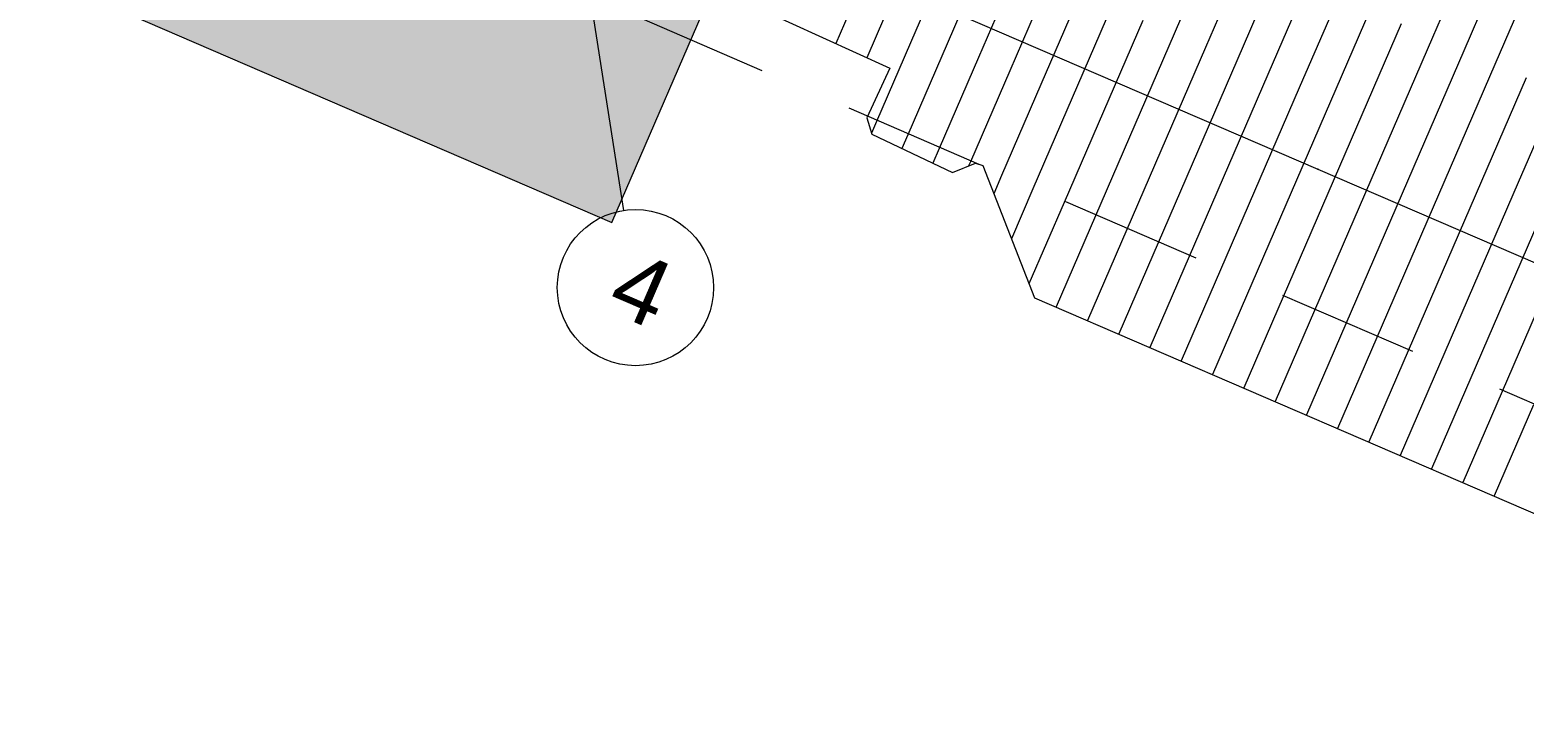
# Model space of a CAD drawing. Header units: millimetres. Extents: x 12535370 to 12575737, y 356204400 to 356234587.
# Drawn here: x 12556252 to 12559599, y 356204400 to 356205961 of the extents above; entities that cross this region are included whole.
import ezdxf
from ezdxf.enums import TextEntityAlignment as Align

# ---------------------------------------------------------------- set-up
doc = ezdxf.new("R2010")
doc.units = ezdxf.units.MM
doc.header["$MEASUREMENT"] = 0
doc.linetypes.add('Dashed Long', pattern=[529.166651, 317.499995, -211.666656])
doc.linetypes.add('Dot & Dashed', pattern=[6702.78, 3527.78, -1763.89, 0, -1411.11])
for name, color, linetype, lineweight in [('New_255 Plangrafiken_Pen_No__1', 7, 'Continuous', 13), ('New_255 Plangrafiken_Pen_No__35', 9, 'Continuous', 13), ('New_255 Plangrafiken_Pen_No__39', 8, 'Continuous', 13), ('New_290 Raster _ Achsen_Pen_No__1', 7, 'Continuous', 13), ('New_290 Raster _ Achsen_Pen_No__108', 7, 'Continuous', 13), ('New_Baulinie_Pen_No__21', 1, 'Continuous', 13)]:
    doc.layers.add(name, color=color, linetype=linetype, lineweight=lineweight)
doc.layers.add('New_290 Raster _ Achsen', color=7, linetype='Continuous')
doc.styles.add('GENERATED_STYLE_1', font='arial.ttf')

# ---------------------------------------------------------------- blocks, each defined once
blk = doc.blocks.new('*X12', base_point=(12240439.2, 356160438.4))
at = {"layer": 'New_255 Plangrafiken_Pen_No__39', "color": 8, "linetype": 'Continuous', "lineweight": 13}
for p, q in [((12558324.9, 356206163.6), (12558236.8, 356205959.7)), ((12558324.9, 356206163.6), (12558236.8, 356205959.7)), ((12558903.3, 356206155.7), (12558815.3, 356205951.8)), ((12558903.3, 356206155.7), (12558815.3, 356205951.8)), ((12559481.8, 356206147.8), (12559393.7, 356205943.8)), ((12559481.8, 356206147.8), (12559393.7, 356205943.8)), ((12558394.9, 356206133.3), (12558306.8, 356205929.4)), ((12558394.9, 356206133.3), (12558306.8, 356205929.4)), ((12558973.4, 356206125.4), (12558885.3, 356205921.5)), ((12558973.4, 356206125.4), (12558885.3, 356205921.5)), ((12559551.9, 356206117.5), (12559463.8, 356205913.6)), ((12559551.9, 356206117.5), (12559463.8, 356205913.6)), ((12558465, 356206103.1), (12558376.9, 356205899.2)), ((12558465, 356206103.1), (12558376.9, 356205899.2)), ((12559043.5, 356206095.2), (12558955.4, 356205891.2)), ((12559043.5, 356206095.2), (12558955.4, 356205891.2)), ((12559621.9, 356206087.2), (12559533.8, 356205883.3)), ((12559621.9, 356206087.2), (12559533.8, 356205883.3)), ((12558535, 356206072.8), (12558447, 356205868.9)), ((12558535, 356206072.8), (12558447, 356205868.9)), ((12559113.5, 356206064.9), (12559025.4, 356205861)), ((12559113.5, 356206064.9), (12559025.4, 356205861)), ((12558096.7, 356206020.2), (12558057.8, 356205930.3)), ((12558096.7, 356206020.2), (12558057.8, 356205930.3)), ((12558605.1, 356206042.6), (12558517, 356205838.6)), ((12558605.1, 356206042.6), (12558517, 356205838.6)), ((12558675.2, 356206012.3), (12558587.1, 356205808.4)), ((12558675.2, 356206012.3), (12558587.1, 356205808.4)), ((12559183.6, 356206034.6), (12559095.5, 356205830.7)), ((12559183.6, 356206034.6), (12559095.5, 356205830.7)), ((12558166.7, 356205990), (12558127.3, 356205898.6)), ((12558166.7, 356205990), (12558127.3, 356205898.6)), ((12558745.2, 356205982), (12558657.1, 356205778.1)), ((12558745.2, 356205982), (12558657.1, 356205778.1)), ((12559253.6, 356206004.4), (12559165.5, 356205800.5)), ((12559253.6, 356206004.4), (12559165.5, 356205800.5)), ((12558236.8, 356205959.7), (12558148.7, 356205755.8)), ((12558236.8, 356205959.7), (12558148.7, 356205755.8)), ((12558815.3, 356205951.8), (12558727.2, 356205747.9)), ((12558815.3, 356205951.8), (12558727.2, 356205747.9)), ((12559323.7, 356205974.1), (12559235.6, 356205770.2)), ((12559323.7, 356205974.1), (12559235.6, 356205770.2)), ((12559393.7, 356205943.8), (12559305.6, 356205739.9)), ((12559393.7, 356205943.8), (12559305.6, 356205739.9)), ((12558306.8, 356205929.4), (12558218.8, 356205725.5)), ((12558306.8, 356205929.4), (12558218.8, 356205725.5)), ((12558885.3, 356205921.5), (12558797.2, 356205717.6)), ((12558885.3, 356205921.5), (12558797.2, 356205717.6)), ((12559463.8, 356205913.6), (12559375.7, 356205709.7)), ((12559463.8, 356205913.6), (12559375.7, 356205709.7)), ((12558376.9, 356205899.2), (12558288.8, 356205695.3)), ((12558376.9, 356205899.2), (12558288.8, 356205695.3)), ((12558955.4, 356205891.2), (12558867.3, 356205687.3)), ((12558955.4, 356205891.2), (12558867.3, 356205687.3)), ((12559533.8, 356205883.3), (12559445.8, 356205679.4)), ((12559533.8, 356205883.3), (12559445.8, 356205679.4)), ((12558447, 356205868.9), (12558358.9, 356205665)), ((12558447, 356205868.9), (12558358.9, 356205665)), ((12559025.4, 356205861), (12558937.3, 356205657.1)), ((12559025.4, 356205861), (12558937.3, 356205657.1)), ((12559603.9, 356205853.1), (12559515.8, 356205649.1)), ((12559603.9, 356205853.1), (12559515.8, 356205649.1)), ((12558517, 356205838.6), (12558428.9, 356205634.7)), ((12558517, 356205838.6), (12558428.9, 356205634.7)), ((12559095.5, 356205830.7), (12559007.4, 356205626.8)), ((12559095.5, 356205830.7), (12559007.4, 356205626.8)), ((12559673.9, 356205822.8), (12559585.9, 356205618.9)), ((12559673.9, 356205822.8), (12559585.9, 356205618.9)), ((12558587.1, 356205808.4), (12558499, 356205604.5)), ((12558587.1, 356205808.4), (12558499, 356205604.5)), ((12558657.1, 356205778.1), (12558569, 356205574.2)), ((12558657.1, 356205778.1), (12558569, 356205574.2)), ((12559165.5, 356205800.5), (12559077.4, 356205596.5)), ((12559165.5, 356205800.5), (12559077.4, 356205596.5)), ((12558148.7, 356205755.8), (12558137.2, 356205729.2)), ((12558148.7, 356205755.8), (12558137.2, 356205729.2)), ((12558727.2, 356205747.9), (12558639.1, 356205543.9)), ((12558727.2, 356205747.9), (12558639.1, 356205543.9)), ((12559235.6, 356205770.2), (12559147.5, 356205566.3)), ((12559235.6, 356205770.2), (12559147.5, 356205566.3)), ((12558218.8, 356205725.5), (12558205.5, 356205694.8)), ((12558218.8, 356205725.5), (12558205.5, 356205694.8)), ((12558797.2, 356205717.6), (12558709.1, 356205513.7)), ((12558797.2, 356205717.6), (12558709.1, 356205513.7)), ((12559305.6, 356205739.9), (12559217.6, 356205536)), ((12559305.6, 356205739.9), (12559217.6, 356205536)), ((12559375.7, 356205709.7), (12559287.6, 356205505.8)), ((12559375.7, 356205709.7), (12559287.6, 356205505.8)), ((12558288.8, 356205695.3), (12558274.5, 356205662.2)), ((12558288.8, 356205695.3), (12558274.5, 356205662.2)), ((12558867.3, 356205687.3), (12558779.2, 356205483.4)), ((12558867.3, 356205687.3), (12558779.2, 356205483.4)), ((12559445.8, 356205679.4), (12559357.7, 356205475.5)), ((12559445.8, 356205679.4), (12559357.7, 356205475.5)), ((12558358.9, 356205665), (12558354.9, 356205655.9)), ((12558358.9, 356205665), (12558354.9, 356205655.9)), ((12558937.3, 356205657.1), (12558849.3, 356205453.2)), ((12558937.3, 356205657.1), (12558849.3, 356205453.2)), ((12559515.8, 356205649.1), (12559427.7, 356205445.2)), ((12559515.8, 356205649.1), (12559427.7, 356205445.2)), ((12558428.9, 356205634.7), (12558411.1, 356205593.5)), ((12558428.9, 356205634.7), (12558411.1, 356205593.5)), ((12559007.4, 356205626.8), (12558919.3, 356205422.9)), ((12559007.4, 356205626.8), (12558919.3, 356205422.9)), ((12559585.9, 356205618.9), (12559497.8, 356205415)), ((12559585.9, 356205618.9), (12559497.8, 356205415)), ((12558499, 356205604.5), (12558450.7, 356205492.6)), ((12558499, 356205604.5), (12558450.7, 356205492.6)), ((12559077.4, 356205596.5), (12558989.4, 356205392.6)), ((12559077.4, 356205596.5), (12558989.4, 356205392.6)), ((12559655.9, 356205588.6), (12559567.8, 356205384.7)), ((12559655.9, 356205588.6), (12559567.8, 356205384.7)), ((12558569, 356205574.2), (12558490.2, 356205391.7)), ((12558569, 356205574.2), (12558490.2, 356205391.7)), ((12558639.1, 356205543.9), (12558551, 356205340)), ((12558639.1, 356205543.9), (12558551, 356205340)), ((12559147.5, 356205566.3), (12559059.4, 356205362.4)), ((12559147.5, 356205566.3), (12559059.4, 356205362.4)), ((12558709.1, 356205513.7), (12558621.1, 356205309.8)), ((12558709.1, 356205513.7), (12558621.1, 356205309.8)), ((12559217.6, 356205536), (12559129.5, 356205332.1)), ((12559217.6, 356205536), (12559129.5, 356205332.1)), ((12558779.2, 356205483.4), (12558691.1, 356205279.5)), ((12558779.2, 356205483.4), (12558691.1, 356205279.5)), ((12559287.6, 356205505.8), (12559199.5, 356205301.8)), ((12559287.6, 356205505.8), (12559199.5, 356205301.8)), ((12559357.7, 356205475.5), (12559269.6, 356205271.6)), ((12559357.7, 356205475.5), (12559269.6, 356205271.6)), ((12558849.3, 356205453.2), (12558761.2, 356205249.2)), ((12558849.3, 356205453.2), (12558761.2, 356205249.2)), ((12559427.7, 356205445.2), (12559339.6, 356205241.3)), ((12559427.7, 356205445.2), (12559339.6, 356205241.3)), ((12558919.3, 356205422.9), (12558831.2, 356205219)), ((12558919.3, 356205422.9), (12558831.2, 356205219)), ((12559497.8, 356205415), (12559409.7, 356205211.1)), ((12559497.8, 356205415), (12559409.7, 356205211.1)), ((12558989.4, 356205392.6), (12558901.3, 356205188.7)), ((12558989.4, 356205392.6), (12558901.3, 356205188.7)), ((12559567.8, 356205384.7), (12559479.7, 356205180.8)), ((12559567.8, 356205384.7), (12559479.7, 356205180.8)), ((12559059.4, 356205362.4), (12558971.3, 356205158.5)), ((12559059.4, 356205362.4), (12558971.3, 356205158.5)), ((12559637.9, 356205354.4), (12559549.8, 356205150.5)), ((12559637.9, 356205354.4), (12559549.8, 356205150.5)), ((12558551, 356205340), (12558550.8, 356205339.6)), ((12558551, 356205340), (12558550.8, 356205339.6)), ((12558621.1, 356205309.8), (12558620.9, 356205309.4)), ((12558621.1, 356205309.8), (12558620.9, 356205309.4)), ((12559129.5, 356205332.1), (12559041.4, 356205128.2)), ((12559129.5, 356205332.1), (12559041.4, 356205128.2)), ((12558691.1, 356205279.5), (12558690.9, 356205279.1)), ((12558691.1, 356205279.5), (12558690.9, 356205279.1)), ((12559199.5, 356205301.8), (12559111.4, 356205097.9)), ((12559199.5, 356205301.8), (12559111.4, 356205097.9)), ((12558761.2, 356205249.2), (12558761, 356205248.9)), ((12558761.2, 356205249.2), (12558761, 356205248.9)), ((12559269.6, 356205271.6), (12559181.5, 356205067.7)), ((12559269.6, 356205271.6), (12559181.5, 356205067.7)), ((12559339.6, 356205241.3), (12559251.5, 356205037.4)), ((12559339.6, 356205241.3), (12559251.5, 356205037.4)), ((12558831.2, 356205219), (12558831.1, 356205218.6)), ((12558831.2, 356205219), (12558831.1, 356205218.6)), ((12559409.7, 356205211.1), (12559321.6, 356205007.1)), ((12559409.7, 356205211.1), (12559321.6, 356205007.1)), ((12558901.3, 356205188.7), (12558901.1, 356205188.3)), ((12558901.3, 356205188.7), (12558901.1, 356205188.3)), ((12559479.7, 356205180.8), (12559391.7, 356204976.9)), ((12559479.7, 356205180.8), (12559391.7, 356204976.9)), ((12558971.3, 356205158.5), (12558971.2, 356205158.1)), ((12558971.3, 356205158.5), (12558971.2, 356205158.1)), ((12559549.8, 356205150.5), (12559461.7, 356204946.6)), ((12559549.8, 356205150.5), (12559461.7, 356204946.6)), ((12559041.4, 356205128.2), (12559041.2, 356205127.8)), ((12559041.4, 356205128.2), (12559041.2, 356205127.8)), ((12559619.9, 356205120.3), (12559531.8, 356204916.4)), ((12559619.9, 356205120.3), (12559531.8, 356204916.4)), ((12559111.4, 356205097.9), (12559111.3, 356205097.5)), ((12559111.4, 356205097.9), (12559111.3, 356205097.5)), ((12559181.5, 356205067.7), (12559181.3, 356205067.3)), ((12559181.5, 356205067.7), (12559181.3, 356205067.3)), ((12559251.5, 356205037.4), (12559251.4, 356205037)), ((12559251.5, 356205037.4), (12559251.4, 356205037)), ((12559321.6, 356205007.1), (12559321.4, 356205006.8)), ((12559321.6, 356205007.1), (12559321.4, 356205006.8)), ((12559391.7, 356204976.9), (12559391.5, 356204976.5)), ((12559391.7, 356204976.9), (12559391.5, 356204976.5)), ((12559461.7, 356204946.6), (12559461.5, 356204946.2)), ((12559461.7, 356204946.6), (12559461.5, 356204946.2)), ((12559531.8, 356204916.4), (12559531.6, 356204916)), ((12559531.8, 356204916.4), (12559531.6, 356204916))]:
    blk.add_line(p, q, dxfattribs=at)
blk = doc.blocks.new('Fill_1', base_point=(12240439.2, 356160438.4))
at = {"layer": 'New_255 Plangrafiken_Pen_No__39', "color": 8, "linetype": 'Continuous', "lineweight": 13}
blk.add_blockref('*X12', (12240439.2, 356160438.4), dxfattribs=at)
blk = doc.blocks.new('Standard grid marker[23]', base_point=(12537215.3, 356215118.3))
at = {"layer": 'New_290 Raster _ Achsen_Pen_No__108', "color": 7, "linetype": 'Dot & Dashed', "lineweight": 13}
for p, q in [((12538133.3, 356214721.8), (12559136.8, 356205648.6)), ((12559136.8, 356205648.6), (12560054.8, 356205252.1))]:
    blk.add_line(p, q, dxfattribs=at)
blk.add_point((12559136.8, 356205648.6), dxfattribs=at)
blk.add_point((12559136.8, 356205648.6), dxfattribs=at)
at = {"layer": 'New_290 Raster _ Achsen_Pen_No__108', "color": 7, "lineweight": 13, "style": 'GENERATED_STYLE_1'}
for tag, p in [('AC_MarkerText_1_0', (12537098, 356215253.8)), ('AC_MarkerText_1_1', (12560258.8, 356205248.7))]:
    blk.add_attdef(tag, text='', height=150, rotation=336.6365, dxfattribs=at).set_placement(p, align=Align.TOP_CENTER)
blk = doc.blocks.new('Standard grid marker[29]', base_point=(12557581.8, 356205556.1))
at = {"layer": 'New_290 Raster _ Achsen_Pen_No__1', "color": 7, "linetype": 'Continuous', "lineweight": 13}
blk.add_circle((12557608.7, 356205383.2), 175, dxfattribs=at)
at = {"layer": 'New_290 Raster _ Achsen_Pen_No__108', "color": 7, "linetype": 'Dot & Dashed', "lineweight": 13}
blk.add_line((12557428.3, 356206544.2), (12557581.8, 356205556.1), dxfattribs=at)
at = {"layer": 'New_290 Raster _ Achsen_Pen_No__108', "color": 7, "lineweight": 13, "style": 'GENERATED_STYLE_1'}
for tag, p in [('AC_MarkerText_1_1', (12553993, 356228998.9)), ('AC_MarkerText_1_0', (12557652, 356205449.2))]:
    blk.add_attdef(tag, text='', height=150, rotation=336.6365, dxfattribs=at).set_placement(p, align=Align.TOP_CENTER)

msp = doc.modelspace()

# ---------------------------------------------------------------- hatches: boundary and pattern name
at = {"layer": 'New_255 Plangrafiken_Pen_No__35', "linetype": 'Continuous', "lineweight": 13}
msp.add_hatch(color=9, dxfattribs=at).paths.add_polyline_path([(12538925.233, 356213573.04), (12557556.149, 356205529.318), (12557801.592, 356206097.495), (12557742.423, 356206478.409), (12539301.689, 356214444.499)])

# ---------------------------------------------------------------- linework, layer by layer
at = {"layer": 'New_255 Plangrafiken_Pen_No__1', "color": 7, "linetype": 'Continuous', "lineweight": 13, "flags": 128}
msp.add_lwpolyline([(12538925.233, 356213573.04), (12557556.149, 356205529.318), (12557801.592, 356206097.495), (12557742.423, 356206478.409), (12539301.689, 356214444.499)], close=True, dxfattribs=at)
at = {"layer": 'New_255 Plangrafiken_Pen_No__1', "color": 7, "linetype": 'Continuous', "lineweight": 13}
msp.add_lwpolyline([(12557801.438, 356206047.612), (12558178.625, 356205875.055), (12558127.281, 356205763.367), (12558137.919, 356205726.833), (12558318.725, 356205641.277), (12558370.035, 356205661.956), (12558386.474, 356205656.52), (12558502.37, 356205360.576), (12560038.995, 356204696.78)], dxfattribs=at)
at = {"layer": 'New_Baulinie_Pen_No__21', "color": 1, "linetype": 'Dashed Long', "lineweight": 13}
msp.add_lwpolyline([(12561293.194, 356204400.288), (12539105.263, 356213984.694), (12538925.233, 356213573.04), (12535370.219, 356215109.158)], dxfattribs=at)
msp.add_lwpolyline([(12561293.194, 356204400.288), (12539105.263, 356213984.694), (12538925.233, 356213573.04), (12535370.219, 356215109.158)], dxfattribs=at)

# ---------------------------------------------------------------- block references
at = {"layer": 'New_255 Plangrafiken_Pen_No__39', "color": 8, "linetype": 'Continuous', "lineweight": 13}
msp.add_blockref('Fill_1', (12240439.157, 356160438.356), dxfattribs=at)
at = {"layer": 'New_290 Raster _ Achsen', "color": 7, "linetype": 'Continuous', "lineweight": 13}
ref = msp.add_blockref('Standard grid marker[29]', (12557581.816, 356205556.091), dxfattribs=at)
ref.add_attrib('AC_MarkerText_1', '4', dxfattribs={"layer": 'New_290 Raster _ Achsen_Pen_No__108', "color": 7, "lineweight": 13, "height": 150, "rotation": 336.636458, "style": 'GENERATED_STYLE_1'}).set_placement((12557652.023, 356205449.205), align=Align.TOP_CENTER)
msp.add_blockref('Standard grid marker[23]', (12537215.32, 356215118.348), dxfattribs=at)

doc.saveas('drawing.dxf')
